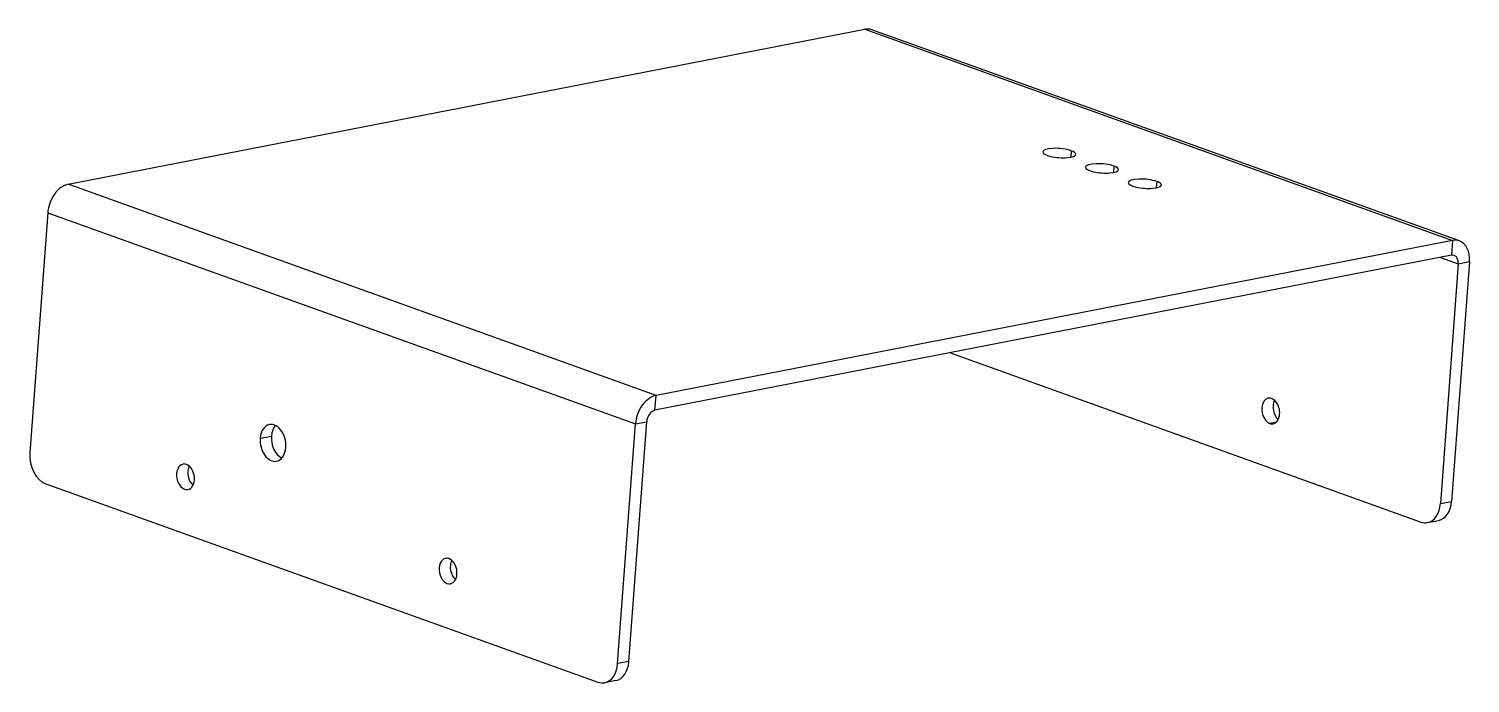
# Model space of a CAD drawing. Header units: millimetres. Extents: x 79 to 218, y 73 to 137.
import ezdxf

# ---------------------------------------------------------------- set-up
doc = ezdxf.new("R2010")
doc.units = ezdxf.units.MM
doc.layers.add('View013', color=7, linetype='CONTINUOUS')

msp = doc.modelspace()

# ---------------------------------------------------------------- linework, layer by layer
at = {"layer": 'View013'}
for p, q in [((82.7743, 121.546), (159.607, 136.484)), ((159.607, 136.484), (216.305, 116.142)), ((216.97, 116.098), (160.273, 136.44)), ((179.517, 124.787), (179.471, 124.169)), ((183.646, 123.305), (183.6, 122.687)), ((139.472, 101.204), (82.7743, 121.546)), ((187.774, 121.824), (187.728, 121.206)), ((80.7905, 118.798), (79.069, 95.6906)), ((80.7905, 118.798), (137.488, 98.4562)), ((216.305, 116.142), (139.472, 101.204)), ((216.305, 116.142), (216.198, 114.704)), ((216.198, 114.704), (139.365, 99.766)), ((215.14, 114.498), (216.848, 113.885)), ((217.931, 114.096), (216.21, 90.9881)), ((216.848, 113.885), (217.931, 114.096)), ((216.848, 113.885), (215.127, 90.7775)), ((213.228, 88.9977), (167.804, 105.295)), ((139.365, 99.766), (139.472, 101.204)), ((135.767, 75.3485), (137.488, 98.4562)), ((136.85, 75.5591), (138.572, 98.6668)), ((137.488, 98.4562), (138.572, 98.6668)), ((199.297, 98.6217), (198.676, 98.5009)), ((101.285, 97.0724), (102.368, 97.283)), ((80.6107, 92.6764), (133.868, 73.5686)), ((215.127, 90.7775), (216.21, 90.9881)), ((213.884, 88.9407), (214.967, 89.1513)), ((136.85, 75.5591), (135.767, 75.3485)), ((135.607, 73.7222), (134.524, 73.5116))]:
    msp.add_line(p, q, dxfattribs=at)
for centre, major_axis, ratio, start_param, end_param in [((159.428, 134.087), (0.8443, 2.3531), 0.682349, 0, -5.89771), ((178.362, 124.562), (1.5956, -0.1189), 0.274868, 3.14159, 0), ((178.362, 124.562), (1.5956, -0.1189), 0.274868, 0.781746, 3.14159), ((178.362, 124.562), (1.5956, -0.1189), 0.274868, 0, 0.781746), ((182.49, 123.081), (1.5956, -0.1189), 0.274868, 3.14159, 0), ((182.49, 123.081), (1.5956, -0.1189), 0.274868, 0.781746, 3.14159), ((182.49, 123.081), (1.5956, -0.1189), 0.274868, 0, 0.781746), ((82.5958, 119.149), (-0.8443, -2.3531), 0.682349, 3.52707, 5.09787), ((186.619, 121.599), (1.5956, -0.1189), 0.274868, 3.14159, 0), ((186.619, 121.599), (1.5956, -0.1189), 0.274868, 0.781746, 3.14159), ((186.619, 121.599), (1.5956, -0.1189), 0.274868, 0, 0.781746), ((216.126, 113.745), (0.8443, 2.3531), 0.682349, 0, -5.89771), ((216.126, 113.745), (0.8443, 2.3531), 0.682349, -1.18532, 0), ((216.126, 113.745), (0.3377, 0.9413), 0.682349, 0, -5.89771), ((216.126, 113.745), (0.3377, 0.9413), 0.682349, -1.18532, 0), ((139.294, 98.8072), (-0.8443, -2.3531), 0.682349, 3.52707, 5.09787), ((198.765, 99.6995), (0.2386, -1.227), 0.677383, -3.14159, -0.38294), ((198.765, 99.6995), (0.2386, -1.227), 0.677383, 0, -3.14159), ((199.849, 99.9101), (0.2386, -1.227), 0.677383, -2.43191, -0.709684), ((139.294, 98.8072), (-0.3377, -0.9413), 0.682349, 3.52707, 5.09787), ((102.523, 96.628), (0.3435, -1.7669), 0.677383, -3.14159, -1.95374), ((102.523, 96.628), (0.3435, -1.7669), 0.677383, 0, -3.14159), ((103.606, 96.8386), (0.3435, -1.7669), 0.677383, -2.67203, -1.95374), ((198.765, 99.6995), (0.2386, -1.227), 0.677383, -0.38294, 0), ((102.523, 96.628), (0.3435, -1.7669), 0.677383, -1.95374, 0), ((103.606, 96.8386), (0.3435, -1.7669), 0.677383, -1.95374, -0.469562), ((80.7892, 95.0734), (-0.4771, 2.4541), 0.677383, 1.18786, 2.75865), ((94.0842, 93.3553), (-0.2386, 1.227), 0.677383, 0, 3.14159), ((94.0842, 93.3553), (-0.2386, 1.227), 0.677383, 5.90024, 0), ((94.0842, 93.3553), (-0.2386, 1.227), 0.677383, 3.14159, 5.90024), ((95.1674, 93.5658), (-0.2386, 1.227), 0.677383, 0.709684, 2.43191), ((213.407, 91.3947), (-0.4771, 2.4541), 0.677383, 3.14159, 4.32945), ((214.49, 91.6053), (-0.4771, 2.4541), 0.677383, 3.14159, 4.32945), ((213.407, 91.3947), (-0.4771, 2.4541), 0.677383, 2.75865, 3.14159), ((119.406, 84.2704), (-0.2386, 1.227), 0.677383, 0, 3.14159), ((119.406, 84.2704), (-0.2386, 1.227), 0.677383, 5.90024, 0), ((119.406, 84.2704), (-0.2386, 1.227), 0.677383, 3.14159, 5.90024), ((120.489, 84.481), (-0.2386, 1.227), 0.677383, 0.709684, 2.43191), ((134.047, 75.9657), (-0.4771, 2.4541), 0.677383, 3.14159, 4.32945), ((135.13, 76.1763), (-0.4771, 2.4541), 0.677383, 3.14159, 4.32945), ((134.047, 75.9657), (-0.4771, 2.4541), 0.677383, 2.75865, 3.14159)]:
    msp.add_ellipse(centre, major_axis=major_axis, ratio=ratio, start_param=start_param, end_param=end_param, dxfattribs=at)

doc.saveas('drawing.dxf')
